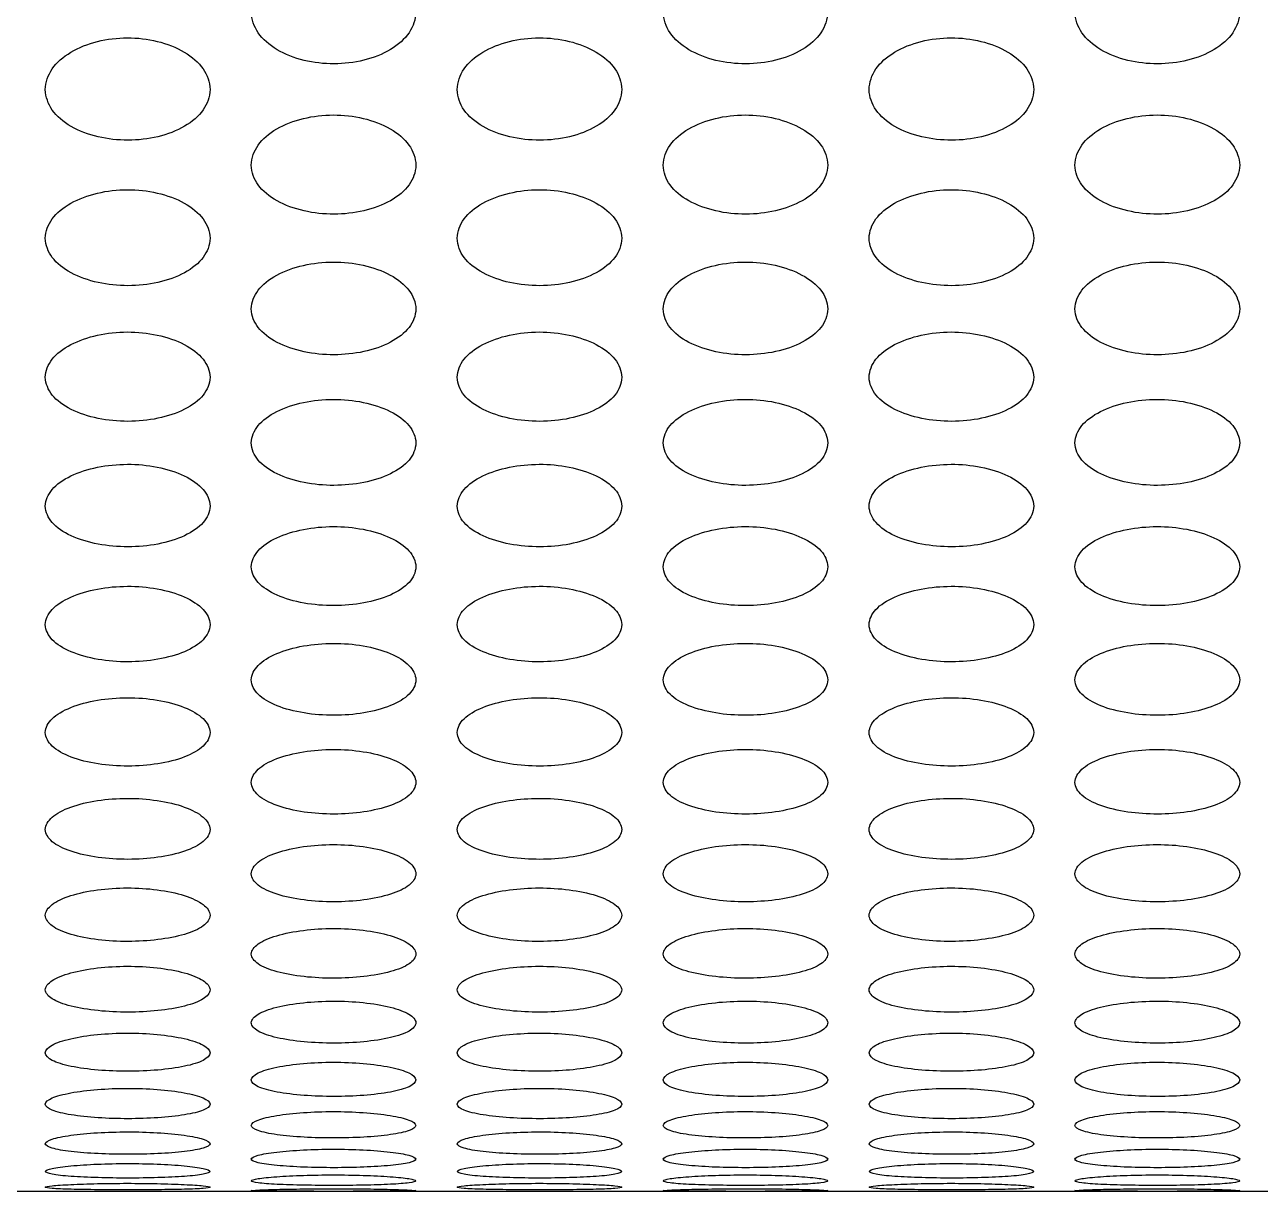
# Model space of a CAD drawing. Header units: millimetres. Extents: x 750 to 8479, y 2174 to 4333.
# Drawn here: x 2512.2 to 2572.2, y 3509.3 to 3566 of the extents above; entities that cross this region are included whole.
import ezdxf

# ---------------------------------------------------------------- set-up
doc = ezdxf.new("R2010")
doc.units = ezdxf.units.MM
doc.header["$LTSCALE"] = 153.67
doc.layers.get('0').update_dxf_attribs({"linetype": 'CONTINUOUS'})
doc.layers.add('02___PRT_ALL_AXES', color=7, linetype='CONTINUOUS')

msp = doc.modelspace()

# ---------------------------------------------------------------- linework, layer by layer
at = {"linetype": 'Continuous'}
msp.add_line((2284.7516, 3509.32203), (2725.87682, 3509.32203), dxfattribs=at)
at = {"layer": '02___PRT_ALL_AXES', "linetype": 'Continuous'}
for p, q in [((2526.20302, 3509.32203), (2525.94079, 3509.32203)), ((2528.39163, 3509.32203), (2528.1199, 3509.32203)), ((2546.20302, 3509.32203), (2545.94079, 3509.32203)), ((2548.39163, 3509.32203), (2548.1199, 3509.32203)), ((2566.20302, 3509.32203), (2565.94079, 3509.32203)), ((2568.39163, 3509.32203), (2568.1199, 3509.32203))]:
    msp.add_line(p, q, dxfattribs=at)
for points in [[(2531.16421, 3566.59356), (2531.14237, 3566.21516), (2530.93039, 3565.5416), (2529.98744, 3564.70085), (2528.64757, 3564.17474), (2527.18087, 3564.00198), (2525.707, 3564.16776), (2524.35251, 3564.69276), (2523.39937, 3565.53781), (2523.18584, 3566.21364), (2523.16421, 3566.59356)], [(2551.16421, 3566.59356), (2551.14237, 3566.21516), (2550.93039, 3565.5416), (2549.98744, 3564.70085), (2548.64757, 3564.17474), (2547.18087, 3564.00198), (2545.707, 3564.16776), (2544.35251, 3564.69276), (2543.39937, 3565.53781), (2543.18584, 3566.21364), (2543.16421, 3566.59356)], [(2571.16421, 3566.59356), (2571.14237, 3566.21516), (2570.93039, 3565.5416), (2569.98744, 3564.70085), (2568.64757, 3564.17474), (2567.18087, 3564.00198), (2565.707, 3564.16776), (2564.35251, 3564.69276), (2563.39937, 3565.53781), (2563.18584, 3566.21364), (2563.16421, 3566.59356)], [(2513.16421, 3562.81108), (2513.18605, 3563.17834), (2513.39803, 3563.83827), (2514.34098, 3564.67425), (2515.68085, 3565.20348), (2517.14755, 3565.37819), (2518.62142, 3565.21052), (2519.97591, 3564.68234), (2520.92905, 3563.84199), (2521.14258, 3563.17982), (2521.16421, 3562.81108)], [(2533.16421, 3562.81108), (2533.18605, 3563.17834), (2533.39803, 3563.83827), (2534.34098, 3564.67425), (2535.68085, 3565.20348), (2537.14755, 3565.37819), (2538.62142, 3565.21052), (2539.97591, 3564.68234), (2540.92905, 3563.84199), (2541.14258, 3563.17982), (2541.16421, 3562.81108)], [(2553.16421, 3562.81108), (2553.18605, 3563.17834), (2553.39803, 3563.83827), (2554.34098, 3564.67425), (2555.68085, 3565.20348), (2557.14755, 3565.37819), (2558.62142, 3565.21052), (2559.97591, 3564.68234), (2560.92905, 3563.84199), (2561.14258, 3563.17982), (2561.16421, 3562.81108)], [(2521.16421, 3562.81108), (2521.14237, 3562.44383), (2520.93039, 3561.79025), (2519.98744, 3560.97476), (2518.64757, 3560.46459), (2517.18087, 3560.2971), (2515.707, 3560.45783), (2514.35251, 3560.96691), (2513.39937, 3561.78658), (2513.18584, 3562.44235), (2513.16421, 3562.81108)], [(2541.16421, 3562.81108), (2541.14237, 3562.44383), (2540.93039, 3561.79025), (2539.98744, 3560.97476), (2538.64757, 3560.46459), (2537.18087, 3560.2971), (2535.707, 3560.45783), (2534.35251, 3560.96691), (2533.39937, 3561.78658), (2533.18584, 3562.44235), (2533.16421, 3562.81108)], [(2561.16421, 3562.81108), (2561.14237, 3562.44383), (2560.93039, 3561.79025), (2559.98744, 3560.97476), (2558.64757, 3560.46459), (2557.18087, 3560.2971), (2555.707, 3560.45783), (2554.35251, 3560.96691), (2553.39937, 3561.78658), (2553.18584, 3562.44235), (2553.16421, 3562.81108)], [(2523.16421, 3559.14274), (2523.18605, 3559.49864), (2523.39803, 3560.13832), (2524.34098, 3560.94896), (2525.68085, 3561.46229), (2527.14755, 3561.63179), (2528.62142, 3561.46912), (2529.97591, 3560.9568), (2530.92905, 3560.14192), (2531.14258, 3559.50007), (2531.16421, 3559.14274)], [(2543.16421, 3559.14274), (2543.18605, 3559.49864), (2543.39803, 3560.13832), (2544.34098, 3560.94896), (2545.68085, 3561.46229), (2547.14755, 3561.63179), (2548.62142, 3561.46912), (2549.97591, 3560.9568), (2550.92905, 3560.14192), (2551.14258, 3559.50007), (2551.16421, 3559.14274)], [(2563.16421, 3559.14274), (2563.18605, 3559.49864), (2563.39803, 3560.13832), (2564.34098, 3560.94896), (2565.68085, 3561.46229), (2567.14755, 3561.63179), (2568.62142, 3561.46912), (2569.97591, 3560.9568), (2570.92905, 3560.14192), (2571.14258, 3559.50007), (2571.16421, 3559.14274)], [(2531.16421, 3559.14274), (2531.14237, 3558.78685), (2530.93039, 3558.15364), (2529.98744, 3557.36388), (2528.64757, 3556.86996), (2527.18087, 3556.70783), (2525.707, 3556.86342), (2524.35251, 3557.35627), (2523.39937, 3558.15008), (2523.18584, 3558.78541), (2523.16421, 3559.14274)], [(2551.16421, 3559.14274), (2551.14237, 3558.78685), (2550.93039, 3558.15364), (2549.98744, 3557.36388), (2548.64757, 3556.86996), (2547.18087, 3556.70783), (2545.707, 3556.86342), (2544.35251, 3557.35627), (2543.39937, 3558.15008), (2543.18584, 3558.78541), (2543.16421, 3559.14274)], [(2571.16421, 3559.14274), (2571.14237, 3558.78685), (2570.93039, 3558.15364), (2569.98744, 3557.36388), (2568.64757, 3556.86996), (2567.18087, 3556.70783), (2565.707, 3556.86342), (2564.35251, 3557.35627), (2563.39937, 3558.15008), (2563.18584, 3558.78541), (2563.16421, 3559.14274)], [(2513.16421, 3555.59069), (2513.18605, 3555.93502), (2513.39803, 3556.55407), (2514.34098, 3557.3389), (2515.68085, 3557.83603), (2517.14755, 3558.0002), (2518.62142, 3557.84265), (2519.97591, 3557.34649), (2520.92905, 3556.55756), (2521.14258, 3555.9364), (2521.16421, 3555.59069)], [(2533.16421, 3555.59069), (2533.18605, 3555.93502), (2533.39803, 3556.55407), (2534.34098, 3557.3389), (2535.68085, 3557.83603), (2537.14755, 3558.0002), (2538.62142, 3557.84265), (2539.97591, 3557.34649), (2540.92905, 3556.55756), (2541.14258, 3555.9364), (2541.16421, 3555.59069)], [(2553.16421, 3555.59069), (2553.18605, 3555.93502), (2553.39803, 3556.55407), (2554.34098, 3557.3389), (2555.68085, 3557.83603), (2557.14755, 3558.0002), (2558.62142, 3557.84265), (2559.97591, 3557.34649), (2560.92905, 3556.55756), (2561.14258, 3555.9364), (2561.16421, 3555.59069)], [(2521.16421, 3555.59069), (2521.14237, 3555.24635), (2520.93039, 3554.63389), (2519.98744, 3553.87031), (2518.64757, 3553.39294), (2517.18087, 3553.23626), (2515.707, 3553.38661), (2514.35251, 3553.86296), (2513.39937, 3554.63044), (2513.18584, 3555.24497), (2513.16421, 3555.59069)], [(2541.16421, 3555.59069), (2541.14237, 3555.24635), (2540.93039, 3554.63389), (2539.98744, 3553.87031), (2538.64757, 3553.39294), (2537.18087, 3553.23626), (2535.707, 3553.38661), (2534.35251, 3553.86296), (2533.39937, 3554.63044), (2533.18584, 3555.24497), (2533.16421, 3555.59069)], [(2561.16421, 3555.59069), (2561.14237, 3555.24635), (2560.93039, 3554.63389), (2559.98744, 3553.87031), (2558.64757, 3553.39294), (2557.18087, 3553.23626), (2555.707, 3553.38661), (2554.35251, 3553.86296), (2553.39937, 3554.63044), (2553.18584, 3555.24497), (2553.16421, 3555.59069)], [(2523.16421, 3552.15698), (2523.18605, 3552.48955), (2523.39803, 3553.08762), (2524.34098, 3553.84616), (2525.68085, 3554.32682), (2527.14755, 3554.48557), (2528.62142, 3554.33322), (2529.97591, 3553.85351), (2530.92905, 3553.09099), (2531.14258, 3552.49089), (2531.16421, 3552.15698)], [(2543.16421, 3552.15698), (2543.18605, 3552.48955), (2543.39803, 3553.08762), (2544.34098, 3553.84616), (2545.68085, 3554.32682), (2547.14755, 3554.48557), (2548.62142, 3554.33322), (2549.97591, 3553.85351), (2550.92905, 3553.09099), (2551.14258, 3552.49089), (2551.16421, 3552.15698)], [(2563.16421, 3552.15698), (2563.18605, 3552.48955), (2563.39803, 3553.08762), (2564.34098, 3553.84616), (2565.68085, 3554.32682), (2567.14755, 3554.48557), (2568.62142, 3554.33322), (2569.97591, 3553.85351), (2570.92905, 3553.09099), (2571.14258, 3552.49089), (2571.16421, 3552.15698)], [(2531.16421, 3552.15698), (2531.14237, 3551.82442), (2530.93039, 3551.23305), (2529.98744, 3550.49611), (2528.64757, 3550.03555), (2527.18087, 3549.88442), (2525.707, 3550.02945), (2524.35251, 3550.48901), (2523.39937, 3551.22972), (2523.18584, 3551.82308), (2523.16421, 3552.15698)], [(2551.16421, 3552.15698), (2551.14237, 3551.82442), (2550.93039, 3551.23305), (2549.98744, 3550.49611), (2548.64757, 3550.03555), (2547.18087, 3549.88442), (2545.707, 3550.02945), (2544.35251, 3550.48901), (2543.39937, 3551.22972), (2543.18584, 3551.82308), (2543.16421, 3552.15698)], [(2571.16421, 3552.15698), (2571.14237, 3551.82442), (2570.93039, 3551.23305), (2569.98744, 3550.49611), (2568.64757, 3550.03555), (2567.18087, 3549.88442), (2565.707, 3550.02945), (2564.35251, 3550.48901), (2563.39937, 3551.22972), (2563.18584, 3551.82308), (2563.16421, 3552.15698)], [(2513.16421, 3548.84364), (2513.18605, 3549.16424), (2513.39803, 3549.74098), (2514.34098, 3550.47281), (2515.68085, 3550.9367), (2517.14755, 3551.08994), (2518.62142, 3550.94287), (2519.97591, 3550.47989), (2520.92905, 3549.74423), (2521.14258, 3549.16553), (2521.16421, 3548.84364)], [(2533.16421, 3548.84364), (2533.18605, 3549.16424), (2533.39803, 3549.74098), (2534.34098, 3550.47281), (2535.68085, 3550.9367), (2537.14755, 3551.08994), (2538.62142, 3550.94287), (2539.97591, 3550.47989), (2540.92905, 3549.74423), (2541.14258, 3549.16553), (2541.16421, 3548.84364)], [(2553.16421, 3548.84364), (2553.18605, 3549.16424), (2553.39803, 3549.74098), (2554.34098, 3550.47281), (2555.68085, 3550.9367), (2557.14755, 3551.08994), (2558.62142, 3550.94287), (2559.97591, 3550.47989), (2560.92905, 3549.74423), (2561.14258, 3549.16553), (2561.16421, 3548.84364)], [(2521.16421, 3548.84364), (2521.14237, 3548.52303), (2520.93039, 3547.95311), (2519.98744, 3547.24323), (2518.64757, 3546.79976), (2517.18087, 3546.65426), (2515.707, 3546.79388), (2514.35251, 3547.2364), (2513.39937, 3547.9499), (2513.18584, 3548.52174), (2513.16421, 3548.84364)], [(2541.16421, 3548.84364), (2541.14237, 3548.52303), (2540.93039, 3547.95311), (2539.98744, 3547.24323), (2538.64757, 3546.79976), (2537.18087, 3546.65426), (2535.707, 3546.79388), (2534.35251, 3547.2364), (2533.39937, 3547.9499), (2533.18584, 3548.52174), (2533.16421, 3548.84364)], [(2561.16421, 3548.84364), (2561.14237, 3548.52303), (2560.93039, 3547.95311), (2559.98744, 3547.24323), (2558.64757, 3546.79976), (2557.18087, 3546.65426), (2555.707, 3546.79388), (2554.35251, 3547.2364), (2553.39937, 3547.9499), (2553.18584, 3548.52174), (2553.16421, 3548.84364)], [(2523.16421, 3545.65259), (2523.18605, 3545.96104), (2523.39803, 3546.51611), (2524.34098, 3547.22079), (2525.68085, 3547.66765), (2527.14755, 3547.81529), (2528.62142, 3547.6736), (2529.97591, 3547.22761), (2530.92905, 3546.51923), (2531.14258, 3545.96229), (2531.16421, 3545.65259)], [(2543.16421, 3545.65259), (2543.18605, 3545.96104), (2543.39803, 3546.51611), (2544.34098, 3547.22079), (2545.68085, 3547.66765), (2547.14755, 3547.81529), (2548.62142, 3547.6736), (2549.97591, 3547.22761), (2550.92905, 3546.51923), (2551.14258, 3545.96229), (2551.16421, 3545.65259)], [(2563.16421, 3545.65259), (2563.18605, 3545.96104), (2563.39803, 3546.51611), (2564.34098, 3547.22079), (2565.68085, 3547.66765), (2567.14755, 3547.81529), (2568.62142, 3547.6736), (2569.97591, 3547.22761), (2570.92905, 3546.51923), (2571.14258, 3545.96229), (2571.16421, 3545.65259)], [(2531.16421, 3545.65259), (2531.14237, 3545.34413), (2530.93039, 3544.79598), (2529.98744, 3544.11358), (2528.64757, 3543.68746), (2527.18087, 3543.54768), (2525.707, 3543.68181), (2524.35251, 3544.10702), (2523.39937, 3544.7929), (2523.18584, 3545.34289), (2523.16421, 3545.65259)], [(2551.16421, 3545.65259), (2551.14237, 3545.34413), (2550.93039, 3544.79598), (2549.98744, 3544.11358), (2548.64757, 3543.68746), (2547.18087, 3543.54768), (2545.707, 3543.68181), (2544.35251, 3544.10702), (2543.39937, 3544.7929), (2543.18584, 3545.34289), (2543.16421, 3545.65259)], [(2571.16421, 3545.65259), (2571.14237, 3545.34413), (2570.93039, 3544.79598), (2569.98744, 3544.11358), (2568.64757, 3543.68746), (2567.18087, 3543.54768), (2565.707, 3543.68181), (2564.35251, 3544.10702), (2563.39937, 3544.7929), (2563.18584, 3545.34289), (2563.16421, 3545.65259)], [(2513.16421, 3542.58569), (2513.18605, 3542.88182), (2513.39803, 3543.41489), (2514.34098, 3544.09201), (2515.68085, 3544.52158), (2517.14755, 3544.66353), (2518.62142, 3544.5273), (2519.97591, 3544.09857), (2520.92905, 3543.41789), (2521.14258, 3542.88301), (2521.16421, 3542.58569)], [(2533.16421, 3542.58569), (2533.18605, 3542.88182), (2533.39803, 3543.41489), (2534.34098, 3544.09201), (2535.68085, 3544.52158), (2537.14755, 3544.66353), (2538.62142, 3544.5273), (2539.97591, 3544.09857), (2540.92905, 3543.41789), (2541.14258, 3542.88301), (2541.16421, 3542.58569)], [(2553.16421, 3542.58569), (2553.18605, 3542.88182), (2553.39803, 3543.41489), (2554.34098, 3544.09201), (2555.68085, 3544.52158), (2557.14755, 3544.66353), (2558.62142, 3544.5273), (2559.97591, 3544.09857), (2560.92905, 3543.41789), (2561.14258, 3542.88301), (2561.16421, 3542.58569)], [(2521.16421, 3542.58569), (2521.14237, 3542.28956), (2520.93039, 3541.76351), (2519.98744, 3541.10899), (2518.64757, 3540.70046), (2517.18087, 3540.56648), (2515.707, 3540.69505), (2514.35251, 3541.10269), (2513.39937, 3541.76055), (2513.18584, 3542.28837), (2513.16421, 3542.58569)], [(2541.16421, 3542.58569), (2541.14237, 3542.28956), (2540.93039, 3541.76351), (2539.98744, 3541.10899), (2538.64757, 3540.70046), (2537.18087, 3540.56648), (2535.707, 3540.69505), (2534.35251, 3541.10269), (2533.39937, 3541.76055), (2533.18584, 3542.28837), (2533.16421, 3542.58569)], [(2561.16421, 3542.58569), (2561.14237, 3542.28956), (2560.93039, 3541.76351), (2559.98744, 3541.10899), (2558.64757, 3540.70046), (2557.18087, 3540.56648), (2555.707, 3540.69505), (2554.35251, 3541.10269), (2553.39937, 3541.76055), (2553.18584, 3542.28837), (2553.16421, 3542.58569)], [(2523.16421, 3539.64474), (2523.18605, 3539.92837), (2523.39803, 3540.43913), (2524.34098, 3541.08831), (2525.68085, 3541.50032), (2527.14755, 3541.63651), (2528.62142, 3541.50581), (2529.97591, 3541.09459), (2530.92905, 3540.44201), (2531.14258, 3539.92951), (2531.16421, 3539.64474)], [(2543.16421, 3539.64474), (2543.18605, 3539.92837), (2543.39803, 3540.43913), (2544.34098, 3541.08831), (2545.68085, 3541.50032), (2547.14755, 3541.63651), (2548.62142, 3541.50581), (2549.97591, 3541.09459), (2550.92905, 3540.44201), (2551.14258, 3539.92951), (2551.16421, 3539.64474)], [(2563.16421, 3539.64474), (2563.18605, 3539.92837), (2563.39803, 3540.43913), (2564.34098, 3541.08831), (2565.68085, 3541.50032), (2567.14755, 3541.63651), (2568.62142, 3541.50581), (2569.97591, 3541.09459), (2570.92905, 3540.44201), (2571.14258, 3539.92951), (2571.16421, 3539.64474)], [(2531.16421, 3539.64474), (2531.14237, 3539.36111), (2530.93039, 3538.85746), (2529.98744, 3538.2312), (2528.64757, 3537.84051), (2527.18087, 3537.7124), (2525.707, 3537.83533), (2524.35251, 3538.22518), (2523.39937, 3538.85463), (2523.18584, 3539.35997), (2523.16421, 3539.64474)], [(2551.16421, 3539.64474), (2551.14237, 3539.36111), (2550.93039, 3538.85746), (2549.98744, 3538.2312), (2548.64757, 3537.84051), (2547.18087, 3537.7124), (2545.707, 3537.83533), (2544.35251, 3538.22518), (2543.39937, 3538.85463), (2543.18584, 3539.35997), (2543.16421, 3539.64474)], [(2571.16421, 3539.64474), (2571.14237, 3539.36111), (2570.93039, 3538.85746), (2569.98744, 3538.2312), (2568.64757, 3537.84051), (2567.18087, 3537.7124), (2565.707, 3537.83533), (2564.35251, 3538.22518), (2563.39937, 3538.85463), (2563.18584, 3539.35997), (2563.16421, 3539.64474)], [(2513.16421, 3536.83146), (2513.18605, 3537.10242), (2513.39803, 3537.59058), (2514.34098, 3538.21142), (2515.68085, 3538.60565), (2517.14755, 3538.73598), (2518.62142, 3538.6109), (2519.97591, 3538.21743), (2520.92905, 3537.59333), (2521.14258, 3537.10351), (2521.16421, 3536.83146)], [(2533.16421, 3536.83146), (2533.18605, 3537.10242), (2533.39803, 3537.59058), (2534.34098, 3538.21142), (2535.68085, 3538.60565), (2537.14755, 3538.73598), (2538.62142, 3538.6109), (2539.97591, 3538.21743), (2540.92905, 3537.59333), (2541.14258, 3537.10351), (2541.16421, 3536.83146)], [(2553.16421, 3536.83146), (2553.18605, 3537.10242), (2553.39803, 3537.59058), (2554.34098, 3538.21142), (2555.68085, 3538.60565), (2557.14755, 3538.73598), (2558.62142, 3538.6109), (2559.97591, 3538.21743), (2560.92905, 3537.59333), (2561.14258, 3537.10351), (2561.16421, 3536.83146)], [(2521.16421, 3536.83146), (2521.14237, 3536.5605), (2520.93039, 3536.07954), (2519.98744, 3535.48191), (2518.64757, 3535.10927), (2517.18087, 3534.98712), (2515.707, 3535.10434), (2514.35251, 3535.47616), (2513.39937, 3536.07683), (2513.18584, 3536.55941), (2513.16421, 3536.83146)], [(2541.16421, 3536.83146), (2541.14237, 3536.5605), (2540.93039, 3536.07954), (2539.98744, 3535.48191), (2538.64757, 3535.10927), (2537.18087, 3534.98712), (2535.707, 3535.10434), (2534.35251, 3535.47616), (2533.39937, 3536.07683), (2533.18584, 3536.55941), (2533.16421, 3536.83146)], [(2561.16421, 3536.83146), (2561.14237, 3536.5605), (2560.93039, 3536.07954), (2559.98744, 3535.48191), (2558.64757, 3535.10927), (2557.18087, 3534.98712), (2555.707, 3535.10434), (2554.35251, 3535.47616), (2553.39937, 3536.07683), (2553.18584, 3536.55941), (2553.16421, 3536.83146)], [(2523.16421, 3534.14748), (2523.18605, 3534.40562), (2523.39803, 3534.87088), (2524.34098, 3535.46303), (2525.68085, 3535.83925), (2527.14755, 3535.96366), (2528.62142, 3535.84426), (2529.97591, 3535.46877), (2530.92905, 3534.87351), (2531.14258, 3534.40666), (2531.16421, 3534.14748)], [(2543.16421, 3534.14748), (2543.18605, 3534.40562), (2543.39803, 3534.87088), (2544.34098, 3535.46303), (2545.68085, 3535.83925), (2547.14755, 3535.96366), (2548.62142, 3535.84426), (2549.97591, 3535.46877), (2550.92905, 3534.87351), (2551.14258, 3534.40666), (2551.16421, 3534.14748)], [(2563.16421, 3534.14748), (2563.18605, 3534.40562), (2563.39803, 3534.87088), (2564.34098, 3535.46303), (2565.68085, 3535.83925), (2567.14755, 3535.96366), (2568.62142, 3535.84426), (2569.97591, 3535.46877), (2570.92905, 3534.87351), (2571.14258, 3534.40666), (2571.16421, 3534.14748)], [(2531.16421, 3534.14748), (2531.14237, 3533.88934), (2530.93039, 3533.43136), (2529.98744, 3532.86271), (2528.64757, 3532.50835), (2527.18087, 3532.39222), (2525.707, 3532.50366), (2524.35251, 3532.85724), (2523.39937, 3533.42879), (2523.18584, 3533.8883), (2523.16421, 3534.14748)], [(2551.16421, 3534.14748), (2551.14237, 3533.88934), (2550.93039, 3533.43136), (2549.98744, 3532.86271), (2548.64757, 3532.50835), (2547.18087, 3532.39222), (2545.707, 3532.50366), (2544.35251, 3532.85724), (2543.39937, 3533.42879), (2543.18584, 3533.8883), (2543.16421, 3534.14748)], [(2571.16421, 3534.14748), (2571.14237, 3533.88934), (2570.93039, 3533.43136), (2569.98744, 3532.86271), (2568.64757, 3532.50835), (2567.18087, 3532.39222), (2565.707, 3532.50366), (2564.35251, 3532.85724), (2563.39937, 3533.42879), (2563.18584, 3533.8883), (2563.16421, 3534.14748)], [(2513.16421, 3531.59438), (2513.18605, 3531.83954), (2513.39803, 3532.28164), (2514.34098, 3532.84475), (2515.68085, 3533.20273), (2517.14755, 3533.32114), (2518.62142, 3533.2075), (2519.97591, 3532.85021), (2520.92905, 3532.28414), (2521.14258, 3531.84053), (2521.16421, 3531.59438)], [(2533.16421, 3531.59438), (2533.18605, 3531.83954), (2533.39803, 3532.28164), (2534.34098, 3532.84475), (2535.68085, 3533.20273), (2537.14755, 3533.32114), (2538.62142, 3533.2075), (2539.97591, 3532.85021), (2540.92905, 3532.28414), (2541.14258, 3531.84053), (2541.16421, 3531.59438)], [(2553.16421, 3531.59438), (2553.18605, 3531.83954), (2553.39803, 3532.28164), (2554.34098, 3532.84475), (2555.68085, 3533.20273), (2557.14755, 3533.32114), (2558.62142, 3533.2075), (2559.97591, 3532.85021), (2560.92905, 3532.28414), (2561.14258, 3531.84053), (2561.16421, 3531.59438)], [(2521.16421, 3531.59438), (2521.14237, 3531.34921), (2520.93039, 3530.91448), (2519.98744, 3530.37513), (2518.64757, 3530.03925), (2517.18087, 3529.92922), (2515.707, 3530.03481), (2514.35251, 3530.36994), (2513.39937, 3530.91203), (2513.18584, 3531.34822), (2513.16421, 3531.59438)], [(2541.16421, 3531.59438), (2541.14237, 3531.34921), (2540.93039, 3530.91448), (2539.98744, 3530.37513), (2538.64757, 3530.03925), (2537.18087, 3529.92922), (2535.707, 3530.03481), (2534.35251, 3530.36994), (2533.39937, 3530.91203), (2533.18584, 3531.34822), (2533.16421, 3531.59438)], [(2561.16421, 3531.59438), (2561.14237, 3531.34921), (2560.93039, 3530.91448), (2559.98744, 3530.37513), (2558.64757, 3530.03925), (2557.18087, 3529.92922), (2555.707, 3530.03481), (2554.35251, 3530.36994), (2553.39937, 3530.91203), (2553.18584, 3531.34822), (2553.16421, 3531.59438)], [(2523.16421, 3529.17363), (2523.18605, 3529.40568), (2523.39803, 3529.82436), (2524.34098, 3530.3581), (2525.68085, 3530.69764), (2527.14755, 3530.80998), (2528.62142, 3530.70216), (2529.97591, 3530.36328), (2530.92905, 3529.82672), (2531.14258, 3529.40661), (2531.16421, 3529.17363)], [(2543.16421, 3529.17363), (2543.18605, 3529.40568), (2543.39803, 3529.82436), (2544.34098, 3530.3581), (2545.68085, 3530.69764), (2547.14755, 3530.80998), (2548.62142, 3530.70216), (2549.97591, 3530.36328), (2550.92905, 3529.82672), (2551.14258, 3529.40661), (2551.16421, 3529.17363)], [(2563.16421, 3529.17363), (2563.18605, 3529.40568), (2563.39803, 3529.82436), (2564.34098, 3530.3581), (2565.68085, 3530.69764), (2567.14755, 3530.80998), (2568.62142, 3530.70216), (2569.97591, 3530.36328), (2570.92905, 3529.82672), (2571.14258, 3529.40661), (2571.16421, 3529.17363)], [(2531.16421, 3529.17363), (2531.14237, 3528.94159), (2530.93039, 3528.53035), (2529.98744, 3528.02062), (2528.64757, 3527.70343), (2527.18087, 3527.59956), (2525.707, 3527.69924), (2524.35251, 3528.01573), (2523.39937, 3528.52804), (2523.18584, 3528.94065), (2523.16421, 3529.17363)], [(2551.16421, 3529.17363), (2551.14237, 3528.94159), (2550.93039, 3528.53035), (2549.98744, 3528.02062), (2548.64757, 3527.70343), (2547.18087, 3527.59956), (2545.707, 3527.69924), (2544.35251, 3528.01573), (2543.39937, 3528.52804), (2543.18584, 3528.94065), (2543.16421, 3529.17363)], [(2571.16421, 3529.17363), (2571.14237, 3528.94159), (2570.93039, 3528.53035), (2569.98744, 3528.02062), (2568.64757, 3527.70343), (2567.18087, 3527.59956), (2565.707, 3527.69924), (2564.35251, 3528.01573), (2563.39937, 3528.52804), (2563.18584, 3528.94065), (2563.16421, 3529.17363)], [(2513.16421, 3526.88667), (2513.18605, 3527.10546), (2513.39803, 3527.50048), (2514.34098, 3528.00454), (2515.68085, 3528.32543), (2517.14755, 3528.43164), (2518.62142, 3528.32971), (2519.97591, 3528.00943), (2520.92905, 3527.50271), (2521.14258, 3527.10634), (2521.16421, 3526.88667)], [(2533.16421, 3526.88667), (2533.18605, 3527.10546), (2533.39803, 3527.50048), (2534.34098, 3528.00454), (2535.68085, 3528.32543), (2537.14755, 3528.43164), (2538.62142, 3528.32971), (2539.97591, 3528.00943), (2540.92905, 3527.50271), (2541.14258, 3527.10634), (2541.16421, 3526.88667)], [(2553.16421, 3526.88667), (2553.18605, 3527.10546), (2553.39803, 3527.50048), (2554.34098, 3528.00454), (2555.68085, 3528.32543), (2557.14755, 3528.43164), (2558.62142, 3528.32971), (2559.97591, 3528.00943), (2560.92905, 3527.50271), (2561.14258, 3527.10634), (2561.16421, 3526.88667)], [(2521.16421, 3526.88667), (2521.14237, 3526.66788), (2520.93039, 3526.28038), (2519.98744, 3525.80057), (2518.64757, 3525.50225), (2517.18087, 3525.40459), (2515.707, 3525.4983), (2514.35251, 3525.79596), (2513.39937, 3526.2782), (2513.18584, 3526.667), (2513.16421, 3526.88667)], [(2541.16421, 3526.88667), (2541.14237, 3526.66788), (2540.93039, 3526.28038), (2539.98744, 3525.80057), (2538.64757, 3525.50225), (2537.18087, 3525.40459), (2535.707, 3525.4983), (2534.35251, 3525.79596), (2533.39937, 3526.2782), (2533.18584, 3526.667), (2533.16421, 3526.88667)], [(2561.16421, 3526.88667), (2561.14237, 3526.66788), (2560.93039, 3526.28038), (2559.98744, 3525.80057), (2558.64757, 3525.50225), (2557.18087, 3525.40459), (2555.707, 3525.4983), (2554.35251, 3525.79596), (2553.39937, 3526.2782), (2553.18584, 3526.667), (2553.16421, 3526.88667)], [(2523.16421, 3524.73482), (2523.18605, 3524.94023), (2523.39803, 3525.31135), (2524.34098, 3525.78544), (2525.68085, 3526.0875), (2527.14755, 3526.18751), (2528.62142, 3526.09152), (2529.97591, 3525.79004), (2530.92905, 3525.31344), (2531.14258, 3524.94105), (2531.16421, 3524.73482)], [(2543.16421, 3524.73482), (2543.18605, 3524.94023), (2543.39803, 3525.31135), (2544.34098, 3525.78544), (2545.68085, 3526.0875), (2547.14755, 3526.18751), (2548.62142, 3526.09152), (2549.97591, 3525.79004), (2550.92905, 3525.31344), (2551.14258, 3524.94105), (2551.16421, 3524.73482)], [(2563.16421, 3524.73482), (2563.18605, 3524.94023), (2563.39803, 3525.31135), (2564.34098, 3525.78544), (2565.68085, 3526.0875), (2567.14755, 3526.18751), (2568.62142, 3526.09152), (2569.97591, 3525.79004), (2570.92905, 3525.31344), (2571.14258, 3524.94105), (2571.16421, 3524.73482)], [(2531.16421, 3524.73482), (2531.14237, 3524.52941), (2530.93039, 3524.16587), (2529.98744, 3523.71626), (2528.64757, 3523.43698), (2527.18087, 3523.34559), (2525.707, 3523.43329), (2524.35251, 3523.71195), (2523.39937, 3524.16383), (2523.18584, 3524.52858), (2523.16421, 3524.73482)], [(2551.16421, 3524.73482), (2551.14237, 3524.52941), (2550.93039, 3524.16587), (2549.98744, 3523.71626), (2548.64757, 3523.43698), (2547.18087, 3523.34559), (2545.707, 3523.43329), (2544.35251, 3523.71195), (2543.39937, 3524.16383), (2543.18584, 3524.52858), (2543.16421, 3524.73482)], [(2571.16421, 3524.73482), (2571.14237, 3524.52941), (2570.93039, 3524.16587), (2569.98744, 3523.71626), (2568.64757, 3523.43698), (2567.18087, 3523.34559), (2565.707, 3523.43329), (2564.35251, 3523.71195), (2563.39937, 3524.16383), (2563.18584, 3524.52858), (2563.16421, 3524.73482)], [(2513.16421, 3522.71933), (2513.18605, 3522.91124), (2513.39803, 3523.25825), (2514.34098, 3523.70209), (2515.68085, 3523.98514), (2517.14755, 3524.0789), (2518.62142, 3523.98892), (2519.97591, 3523.7064), (2520.92905, 3523.26021), (2521.14258, 3522.91201), (2521.16421, 3522.71933)], [(2533.16421, 3522.71933), (2533.18605, 3522.91124), (2533.39803, 3523.25825), (2534.34098, 3523.70209), (2535.68085, 3523.98514), (2537.14755, 3524.0789), (2538.62142, 3523.98892), (2539.97591, 3523.7064), (2540.92905, 3523.26021), (2541.14258, 3522.91201), (2541.16421, 3522.71933)], [(2553.16421, 3522.71933), (2553.18605, 3522.91124), (2553.39803, 3523.25825), (2554.34098, 3523.70209), (2555.68085, 3523.98514), (2557.14755, 3524.0789), (2558.62142, 3523.98892), (2559.97591, 3523.7064), (2560.92905, 3523.26021), (2561.14258, 3522.91201), (2561.16421, 3522.71933)], [(2521.16421, 3522.71933), (2521.14237, 3522.52742), (2520.93039, 3522.18807), (2519.98744, 3521.76892), (2518.64757, 3521.50884), (2517.18087, 3521.42378), (2515.707, 3521.5054), (2514.35251, 3521.7649), (2513.39937, 3522.18616), (2513.18584, 3522.52665), (2513.16421, 3522.71933)], [(2541.16421, 3522.71933), (2541.14237, 3522.52742), (2540.93039, 3522.18807), (2539.98744, 3521.76892), (2538.64757, 3521.50884), (2537.18087, 3521.42378), (2535.707, 3521.5054), (2534.35251, 3521.7649), (2533.39937, 3522.18616), (2533.18584, 3522.52665), (2533.16421, 3522.71933)], [(2561.16421, 3522.71933), (2561.14237, 3522.52742), (2560.93039, 3522.18807), (2559.98744, 3521.76892), (2558.64757, 3521.50884), (2557.18087, 3521.42378), (2555.707, 3521.5054), (2554.35251, 3521.7649), (2553.39937, 3522.18616), (2553.18584, 3522.52665), (2553.16421, 3522.71933)], [(2523.16421, 3520.84139), (2523.18605, 3521.01969), (2523.39803, 3521.34239), (2524.34098, 3521.75571), (2525.68085, 3522.01959), (2527.14755, 3522.10705), (2528.62142, 3522.02311), (2529.97591, 3521.75972), (2530.92905, 3521.34421), (2531.14258, 3521.0204), (2531.16421, 3520.84139)], [(2543.16421, 3520.84139), (2543.18605, 3521.01969), (2543.39803, 3521.34239), (2544.34098, 3521.75571), (2545.68085, 3522.01959), (2547.14755, 3522.10705), (2548.62142, 3522.02311), (2549.97591, 3521.75972), (2550.92905, 3521.34421), (2551.14258, 3521.0204), (2551.16421, 3520.84139)], [(2563.16421, 3520.84139), (2563.18605, 3521.01969), (2563.39803, 3521.34239), (2564.34098, 3521.75571), (2565.68085, 3522.01959), (2567.14755, 3522.10705), (2568.62142, 3522.02311), (2569.97591, 3521.75972), (2570.92905, 3521.34421), (2571.14258, 3521.0204), (2571.16421, 3520.84139)], [(2531.16421, 3520.84139), (2531.14237, 3520.66309), (2530.93039, 3520.34811), (2529.98744, 3519.95967), (2528.64757, 3519.71895), (2527.18087, 3519.64027), (2525.707, 3519.71577), (2524.35251, 3519.95595), (2523.39937, 3520.34634), (2523.18584, 3520.66238), (2523.16421, 3520.84139)], [(2551.16421, 3520.84139), (2551.14237, 3520.66309), (2550.93039, 3520.34811), (2549.98744, 3519.95967), (2548.64757, 3519.71895), (2547.18087, 3519.64027), (2545.707, 3519.71577), (2544.35251, 3519.95595), (2543.39937, 3520.34634), (2543.18584, 3520.66238), (2543.16421, 3520.84139)], [(2571.16421, 3520.84139), (2571.14237, 3520.66309), (2570.93039, 3520.34811), (2569.98744, 3519.95967), (2568.64757, 3519.71895), (2567.18087, 3519.64027), (2565.707, 3519.71577), (2564.35251, 3519.95595), (2563.39937, 3520.34634), (2563.18584, 3520.66238), (2563.16421, 3520.84139)], [(2513.16421, 3519.10209), (2513.18605, 3519.26667), (2513.39803, 3519.56487), (2514.34098, 3519.94744), (2515.68085, 3520.192), (2517.14755, 3520.27309), (2518.62142, 3520.19526), (2519.97591, 3519.95116), (2520.92905, 3519.56655), (2521.14258, 3519.26733), (2521.16421, 3519.10209)], [(2533.16421, 3519.10209), (2533.18605, 3519.26667), (2533.39803, 3519.56487), (2534.34098, 3519.94744), (2535.68085, 3520.192), (2537.14755, 3520.27309), (2538.62142, 3520.19526), (2539.97591, 3519.95116), (2540.92905, 3519.56655), (2541.14258, 3519.26733), (2541.16421, 3519.10209)], [(2553.16421, 3519.10209), (2553.18605, 3519.26667), (2553.39803, 3519.56487), (2554.34098, 3519.94744), (2555.68085, 3520.192), (2557.14755, 3520.27309), (2558.62142, 3520.19526), (2559.97591, 3519.95116), (2560.92905, 3519.56655), (2561.14258, 3519.26733), (2561.16421, 3519.10209)], [(2521.16421, 3519.10209), (2521.14237, 3518.93751), (2520.93039, 3518.64709), (2519.98744, 3518.28959), (2518.64757, 3518.06836), (2517.18087, 3517.9961), (2515.707, 3518.06543), (2514.35251, 3518.28616), (2513.39937, 3518.64546), (2513.18584, 3518.93685), (2513.16421, 3519.10209)], [(2541.16421, 3519.10209), (2541.14237, 3518.93751), (2540.93039, 3518.64709), (2539.98744, 3518.28959), (2538.64757, 3518.06836), (2537.18087, 3517.9961), (2535.707, 3518.06543), (2534.35251, 3518.28616), (2533.39937, 3518.64546), (2533.18584, 3518.93685), (2533.16421, 3519.10209)], [(2561.16421, 3519.10209), (2561.14237, 3518.93751), (2560.93039, 3518.64709), (2559.98744, 3518.28959), (2558.64757, 3518.06836), (2557.18087, 3517.9961), (2555.707, 3518.06543), (2554.35251, 3518.28616), (2553.39937, 3518.64546), (2553.18584, 3518.93685), (2553.16421, 3519.10209)], [(2523.16421, 3517.50245), (2523.18605, 3517.65321), (2523.39803, 3517.92674), (2524.34098, 3518.27834), (2525.68085, 3518.50342), (2527.14755, 3518.57811), (2528.62142, 3518.50642), (2529.97591, 3518.28175), (2530.92905, 3517.92828), (2531.14258, 3517.65382), (2531.16421, 3517.50245)], [(2543.16421, 3517.50245), (2543.18605, 3517.65321), (2543.39803, 3517.92674), (2544.34098, 3518.27834), (2545.68085, 3518.50342), (2547.14755, 3518.57811), (2548.62142, 3518.50642), (2549.97591, 3518.28175), (2550.92905, 3517.92828), (2551.14258, 3517.65382), (2551.16421, 3517.50245)], [(2563.16421, 3517.50245), (2563.18605, 3517.65321), (2563.39803, 3517.92674), (2564.34098, 3518.27834), (2565.68085, 3518.50342), (2567.14755, 3518.57811), (2568.62142, 3518.50642), (2569.97591, 3518.28175), (2570.92905, 3517.92828), (2571.14258, 3517.65382), (2571.16421, 3517.50245)], [(2531.16421, 3517.50245), (2531.14237, 3517.35168), (2530.93039, 3517.08599), (2529.98744, 3516.75963), (2528.64757, 3516.55802), (2527.18087, 3516.49223), (2525.707, 3516.55536), (2524.35251, 3516.7565), (2523.39937, 3517.0845), (2523.18584, 3517.35108), (2523.16421, 3517.50245)], [(2551.16421, 3517.50245), (2551.14237, 3517.35168), (2550.93039, 3517.08599), (2549.98744, 3516.75963), (2548.64757, 3516.55802), (2547.18087, 3516.49223), (2545.707, 3516.55536), (2544.35251, 3516.7565), (2543.39937, 3517.0845), (2543.18584, 3517.35108), (2543.16421, 3517.50245)], [(2571.16421, 3517.50245), (2571.14237, 3517.35168), (2570.93039, 3517.08599), (2569.98744, 3516.75963), (2568.64757, 3516.55802), (2567.18087, 3516.49223), (2565.707, 3516.55536), (2564.35251, 3516.7565), (2563.39937, 3517.0845), (2563.18584, 3517.35108), (2563.16421, 3517.50245)], [(2513.16421, 3516.0434), (2513.18605, 3516.18026), (2513.39803, 3516.42895), (2514.34098, 3516.74937), (2515.68085, 3516.95485), (2517.14755, 3517.02309), (2518.62142, 3516.95759), (2519.97591, 3516.75248), (2520.92905, 3516.43035), (2521.14258, 3516.18081), (2521.16421, 3516.0434)], [(2533.16421, 3516.0434), (2533.18605, 3516.18026), (2533.39803, 3516.42895), (2534.34098, 3516.74937), (2535.68085, 3516.95485), (2537.14755, 3517.02309), (2538.62142, 3516.95759), (2539.97591, 3516.75248), (2540.92905, 3516.43035), (2541.14258, 3516.18081), (2541.16421, 3516.0434)], [(2553.16421, 3516.0434), (2553.18605, 3516.18026), (2553.39803, 3516.42895), (2554.34098, 3516.74937), (2555.68085, 3516.95485), (2557.14755, 3517.02309), (2558.62142, 3516.95759), (2559.97591, 3516.75248), (2560.92905, 3516.43035), (2561.14258, 3516.18081), (2561.16421, 3516.0434)], [(2521.16421, 3516.0434), (2521.14237, 3515.90653), (2520.93039, 3515.66572), (2519.98744, 3515.37069), (2518.64757, 3515.18883), (2517.18087, 3515.12954), (2515.707, 3515.18643), (2514.35251, 3515.36787), (2513.39937, 3515.66437), (2513.18584, 3515.90598), (2513.16421, 3516.0434)], [(2541.16421, 3516.0434), (2541.14237, 3515.90653), (2540.93039, 3515.66572), (2539.98744, 3515.37069), (2538.64757, 3515.18883), (2537.18087, 3515.12954), (2535.707, 3515.18643), (2534.35251, 3515.36787), (2533.39937, 3515.66437), (2533.18584, 3515.90598), (2533.16421, 3516.0434)], [(2561.16421, 3516.0434), (2561.14237, 3515.90653), (2560.93039, 3515.66572), (2559.98744, 3515.37069), (2558.64757, 3515.18883), (2557.18087, 3515.12954), (2555.707, 3515.18643), (2554.35251, 3515.36787), (2553.39937, 3515.66437), (2553.18584, 3515.90598), (2553.16421, 3516.0434)], [(2523.16421, 3514.72579), (2523.18605, 3514.84867), (2523.39803, 3515.07237), (2524.34098, 3515.36143), (2525.68085, 3515.54719), (2527.14755, 3515.60894), (2528.62142, 3515.54967), (2529.97591, 3515.36424), (2530.92905, 3515.07364), (2531.14258, 3514.84916), (2531.16421, 3514.72579)], [(2543.16421, 3514.72579), (2543.18605, 3514.84867), (2543.39803, 3515.07237), (2544.34098, 3515.36143), (2545.68085, 3515.54719), (2547.14755, 3515.60894), (2548.62142, 3515.54967), (2549.97591, 3515.36424), (2550.92905, 3515.07364), (2551.14258, 3514.84916), (2551.16421, 3514.72579)], [(2563.16421, 3514.72579), (2563.18605, 3514.84867), (2563.39803, 3515.07237), (2564.34098, 3515.36143), (2565.68085, 3515.54719), (2567.14755, 3515.60894), (2568.62142, 3515.54967), (2569.97591, 3515.36424), (2570.92905, 3515.07364), (2571.14258, 3514.84916), (2571.16421, 3514.72579)], [(2513.16421, 3513.55039), (2513.18605, 3513.65922), (2513.39803, 3513.85781), (2514.34098, 3514.11533), (2515.68085, 3514.28126), (2517.14755, 3514.33649), (2518.62142, 3514.28348), (2519.97591, 3514.11784), (2520.92905, 3513.85893), (2521.14258, 3513.65966), (2521.16421, 3513.55039)], [(2531.16421, 3514.72579), (2531.14237, 3514.60291), (2530.93039, 3514.38712), (2529.98744, 3514.12359), (2528.64757, 3513.96158), (2527.18087, 3513.90883), (2525.707, 3513.95945), (2524.35251, 3514.12107), (2523.39937, 3514.38591), (2523.18584, 3514.60241), (2523.16421, 3514.72579)], [(2533.16421, 3513.55039), (2533.18605, 3513.65922), (2533.39803, 3513.85781), (2534.34098, 3514.11533), (2535.68085, 3514.28126), (2537.14755, 3514.33649), (2538.62142, 3514.28348), (2539.97591, 3514.11784), (2540.92905, 3513.85893), (2541.14258, 3513.65966), (2541.16421, 3513.55039)], [(2551.16421, 3514.72579), (2551.14237, 3514.60291), (2550.93039, 3514.38712), (2549.98744, 3514.12359), (2548.64757, 3513.96158), (2547.18087, 3513.90883), (2545.707, 3513.95945), (2544.35251, 3514.12107), (2543.39937, 3514.38591), (2543.18584, 3514.60241), (2543.16421, 3514.72579)], [(2553.16421, 3513.55039), (2553.18605, 3513.65922), (2553.39803, 3513.85781), (2554.34098, 3514.11533), (2555.68085, 3514.28126), (2557.14755, 3514.33649), (2558.62142, 3514.28348), (2559.97591, 3514.11784), (2560.92905, 3513.85893), (2561.14258, 3513.65966), (2561.16421, 3513.55039)], [(2571.16421, 3514.72579), (2571.14237, 3514.60291), (2570.93039, 3514.38712), (2569.98744, 3514.12359), (2568.64757, 3513.96158), (2567.18087, 3513.90883), (2565.707, 3513.95945), (2564.35251, 3514.12107), (2563.39937, 3514.38591), (2563.18584, 3514.60241), (2563.16421, 3514.72579)], [(2521.16421, 3513.55039), (2521.14237, 3513.44156), (2520.93039, 3513.25092), (2519.98744, 3513.01906), (2518.64757, 3512.87699), (2517.18087, 3512.83081), (2515.707, 3512.87512), (2514.35251, 3513.01684), (2513.39937, 3513.24985), (2513.18584, 3513.44112), (2513.16421, 3513.55039)], [(2523.16421, 3512.51789), (2523.18605, 3512.6126), (2523.39803, 3512.78597), (2524.34098, 3513.0118), (2525.68085, 3513.1578), (2527.14755, 3513.20647), (2528.62142, 3513.15976), (2529.97591, 3513.014), (2530.92905, 3512.78695), (2531.14258, 3512.61298), (2531.16421, 3512.51789)], [(2541.16421, 3513.55039), (2541.14237, 3513.44156), (2540.93039, 3513.25092), (2539.98744, 3513.01906), (2538.64757, 3512.87699), (2537.18087, 3512.83081), (2535.707, 3512.87512), (2534.35251, 3513.01684), (2533.39937, 3513.24985), (2533.18584, 3513.44112), (2533.16421, 3513.55039)], [(2543.16421, 3512.51789), (2543.18605, 3512.6126), (2543.39803, 3512.78597), (2544.34098, 3513.0118), (2545.68085, 3513.1578), (2547.14755, 3513.20647), (2548.62142, 3513.15976), (2549.97591, 3513.014), (2550.92905, 3512.78695), (2551.14258, 3512.61298), (2551.16421, 3512.51789)], [(2561.16421, 3513.55039), (2561.14237, 3513.44156), (2560.93039, 3513.25092), (2559.98744, 3513.01906), (2558.64757, 3512.87699), (2557.18087, 3512.83081), (2555.707, 3512.87512), (2554.35251, 3513.01684), (2553.39937, 3513.24985), (2553.18584, 3513.44112), (2553.16421, 3513.55039)], [(2563.16421, 3512.51789), (2563.18605, 3512.6126), (2563.39803, 3512.78597), (2564.34098, 3513.0118), (2565.68085, 3513.1578), (2567.14755, 3513.20647), (2568.62142, 3513.15976), (2569.97591, 3513.014), (2570.92905, 3512.78695), (2571.14258, 3512.61298), (2571.16421, 3512.51789)], [(2531.16421, 3512.51789), (2531.14237, 3512.42318), (2530.93039, 3512.2578), (2529.98744, 3512.05773), (2528.64757, 3511.93569), (2527.18087, 3511.8961), (2525.707, 3511.93408), (2524.35251, 3512.05582), (2523.39937, 3512.25687), (2523.18584, 3512.4228), (2523.16421, 3512.51789)], [(2551.16421, 3512.51789), (2551.14237, 3512.42318), (2550.93039, 3512.2578), (2549.98744, 3512.05773), (2548.64757, 3511.93569), (2547.18087, 3511.8961), (2545.707, 3511.93408), (2544.35251, 3512.05582), (2543.39937, 3512.25687), (2543.18584, 3512.4228), (2543.16421, 3512.51789)], [(2571.16421, 3512.51789), (2571.14237, 3512.42318), (2570.93039, 3512.2578), (2569.98744, 3512.05773), (2568.64757, 3511.93569), (2567.18087, 3511.8961), (2565.707, 3511.93408), (2564.35251, 3512.05582), (2563.39937, 3512.25687), (2563.18584, 3512.4228), (2563.16421, 3512.51789)], [(2513.16421, 3511.62889), (2513.18605, 3511.70943), (2513.39803, 3511.85746), (2514.34098, 3512.05148), (2515.68085, 3512.17747), (2517.14755, 3512.21955), (2518.62142, 3512.17916), (2519.97591, 3512.05337), (2520.92905, 3511.8583), (2521.14258, 3511.70975), (2521.16421, 3511.62889)], [(2533.16421, 3511.62889), (2533.18605, 3511.70943), (2533.39803, 3511.85746), (2534.34098, 3512.05148), (2535.68085, 3512.17747), (2537.14755, 3512.21955), (2538.62142, 3512.17916), (2539.97591, 3512.05337), (2540.92905, 3511.8583), (2541.14258, 3511.70975), (2541.16421, 3511.62889)], [(2553.16421, 3511.62889), (2553.18605, 3511.70943), (2553.39803, 3511.85746), (2554.34098, 3512.05148), (2555.68085, 3512.17747), (2557.14755, 3512.21955), (2558.62142, 3512.17916), (2559.97591, 3512.05337), (2560.92905, 3511.8583), (2561.14258, 3511.70975), (2561.16421, 3511.62889)], [(2521.16421, 3511.62889), (2521.14237, 3511.54835), (2520.93039, 3511.40833), (2519.98744, 3511.24017), (2518.64757, 3511.13822), (2517.18087, 3511.10526), (2515.707, 3511.13689), (2514.35251, 3511.23857), (2513.39937, 3511.40755), (2513.18584, 3511.54802), (2513.16421, 3511.62889)], [(2523.16421, 3510.88391), (2523.18605, 3510.95023), (2523.39803, 3511.07285), (2524.34098, 3511.23493), (2525.68085, 3511.34084), (2527.14755, 3511.37631), (2528.62142, 3511.34227), (2529.97591, 3511.23652), (2530.92905, 3511.07354), (2531.14258, 3510.95049), (2531.16421, 3510.88391)], [(2541.16421, 3511.62889), (2541.14237, 3511.54835), (2540.93039, 3511.40833), (2539.98744, 3511.24017), (2538.64757, 3511.13822), (2537.18087, 3511.10526), (2535.707, 3511.13689), (2534.35251, 3511.23857), (2533.39937, 3511.40755), (2533.18584, 3511.54802), (2533.16421, 3511.62889)], [(2543.16421, 3510.88391), (2543.18605, 3510.95023), (2543.39803, 3511.07285), (2544.34098, 3511.23493), (2545.68085, 3511.34084), (2547.14755, 3511.37631), (2548.62142, 3511.34227), (2549.97591, 3511.23652), (2550.92905, 3511.07354), (2551.14258, 3510.95049), (2551.16421, 3510.88391)], [(2561.16421, 3511.62889), (2561.14237, 3511.54835), (2560.93039, 3511.40833), (2559.98744, 3511.24017), (2558.64757, 3511.13822), (2557.18087, 3511.10526), (2555.707, 3511.13689), (2554.35251, 3511.23857), (2553.39937, 3511.40755), (2553.18584, 3511.54802), (2553.16421, 3511.62889)], [(2563.16421, 3510.88391), (2563.18605, 3510.95023), (2563.39803, 3511.07285), (2564.34098, 3511.23493), (2565.68085, 3511.34084), (2567.14755, 3511.37631), (2568.62142, 3511.34227), (2569.97591, 3511.23652), (2570.92905, 3511.07354), (2571.14258, 3510.95049), (2571.16421, 3510.88391)], [(2513.16421, 3510.28338), (2513.18605, 3510.33544), (2513.39803, 3510.43258), (2514.34098, 3510.56263), (2515.68085, 3510.6484), (2517.14755, 3510.67724), (2518.62142, 3510.64955), (2519.97591, 3510.56391), (2520.92905, 3510.43313), (2521.14258, 3510.33565), (2521.16421, 3510.28338)], [(2531.16421, 3510.88391), (2531.14237, 3510.81759), (2530.93039, 3510.70301), (2529.98744, 3510.56686), (2528.64757, 3510.48507), (2527.18087, 3510.45874), (2525.707, 3510.484), (2524.35251, 3510.56557), (2523.39937, 3510.70237), (2523.18584, 3510.81732), (2523.16421, 3510.88391)], [(2533.16421, 3510.28338), (2533.18605, 3510.33544), (2533.39803, 3510.43258), (2534.34098, 3510.56263), (2535.68085, 3510.6484), (2537.14755, 3510.67724), (2538.62142, 3510.64955), (2539.97591, 3510.56391), (2540.92905, 3510.43313), (2541.14258, 3510.33565), (2541.16421, 3510.28338)], [(2551.16421, 3510.88391), (2551.14237, 3510.81759), (2550.93039, 3510.70301), (2549.98744, 3510.56686), (2548.64757, 3510.48507), (2547.18087, 3510.45874), (2545.707, 3510.484), (2544.35251, 3510.56557), (2543.39937, 3510.70237), (2543.18584, 3510.81732), (2543.16421, 3510.88391)], [(2553.16421, 3510.28338), (2553.18605, 3510.33544), (2553.39803, 3510.43258), (2554.34098, 3510.56263), (2555.68085, 3510.6484), (2557.14755, 3510.67724), (2558.62142, 3510.64955), (2559.97591, 3510.56391), (2560.92905, 3510.43313), (2561.14258, 3510.33565), (2561.16421, 3510.28338)], [(2571.16421, 3510.88391), (2571.14237, 3510.81759), (2570.93039, 3510.70301), (2569.98744, 3510.56686), (2568.64757, 3510.48507), (2567.18087, 3510.45874), (2565.707, 3510.484), (2564.35251, 3510.56557), (2563.39937, 3510.70237), (2563.18584, 3510.81732), (2563.16421, 3510.88391)], [(2521.16421, 3510.28338), (2521.14237, 3510.23132), (2520.93039, 3510.14225), (2519.98744, 3510.03818), (2518.64757, 3509.9766), (2517.18087, 3509.95693), (2515.707, 3509.9758), (2514.35251, 3510.0372), (2513.39937, 3510.14175), (2513.18584, 3510.23111), (2513.16421, 3510.28338)], [(2523.16421, 3509.82766), (2523.18605, 3509.86543), (2523.39803, 3509.93702), (2524.34098, 3510.03498), (2525.68085, 3510.10055), (2527.14755, 3510.12274), (2528.62142, 3510.10143), (2529.97591, 3510.03595), (2530.92905, 3509.93743), (2531.14258, 3509.86559), (2531.16421, 3509.82766)], [(2541.16421, 3510.28338), (2541.14237, 3510.23132), (2540.93039, 3510.14225), (2539.98744, 3510.03818), (2538.64757, 3509.9766), (2537.18087, 3509.95693), (2535.707, 3509.9758), (2534.35251, 3510.0372), (2533.39937, 3510.14175), (2533.18584, 3510.23111), (2533.16421, 3510.28338)], [(2543.16421, 3509.82766), (2543.18605, 3509.86543), (2543.39803, 3509.93702), (2544.34098, 3510.03498), (2545.68085, 3510.10055), (2547.14755, 3510.12274), (2548.62142, 3510.10143), (2549.97591, 3510.03595), (2550.92905, 3509.93743), (2551.14258, 3509.86559), (2551.16421, 3509.82766)], [(2561.16421, 3510.28338), (2561.14237, 3510.23132), (2560.93039, 3510.14225), (2559.98744, 3510.03818), (2558.64757, 3509.9766), (2557.18087, 3509.95693), (2555.707, 3509.9758), (2554.35251, 3510.0372), (2553.39937, 3510.14175), (2553.18584, 3510.23111), (2553.16421, 3510.28338)], [(2563.16421, 3509.82766), (2563.18605, 3509.86543), (2563.39803, 3509.93702), (2564.34098, 3510.03498), (2565.68085, 3510.10055), (2567.14755, 3510.12274), (2568.62142, 3510.10143), (2569.97591, 3510.03595), (2570.92905, 3509.93743), (2571.14258, 3509.86559), (2571.16421, 3509.82766)], [(2513.16421, 3509.51701), (2513.18605, 3509.54047), (2513.39803, 3509.58648), (2514.34098, 3509.65227), (2515.68085, 3509.69761), (2517.14755, 3509.71313), (2518.62142, 3509.69822), (2519.97591, 3509.65293), (2520.92905, 3509.58674), (2521.14258, 3509.54057), (2521.16421, 3509.51701)], [(2521.16421, 3509.51701), (2521.14237, 3509.49354), (2520.93039, 3509.45563), (2519.98744, 3509.4159), (2518.64757, 3509.39483), (2517.18087, 3509.38849), (2515.707, 3509.39456), (2514.35251, 3509.41554), (2513.39937, 3509.45542), (2513.18584, 3509.49345), (2513.16421, 3509.51701)], [(2531.16421, 3509.82766), (2531.14237, 3509.78988), (2530.93039, 3509.72637), (2529.98744, 3509.65446), (2528.64757, 3509.61312), (2527.18087, 3509.60011), (2525.707, 3509.61258), (2524.35251, 3509.65379), (2523.39937, 3509.72602), (2523.18584, 3509.78973), (2523.16421, 3509.82766)], [(2523.16421, 3509.35161), (2523.18605, 3509.36075), (2523.39803, 3509.38114), (2524.34098, 3509.41474), (2525.68085, 3509.43981), (2527.14755, 3509.44867), (2528.62142, 3509.44016), (2529.97591, 3509.41509), (2530.92905, 3509.38126), (2531.14258, 3509.36079), (2531.16421, 3509.35161)], [(2533.16421, 3509.51701), (2533.18605, 3509.54047), (2533.39803, 3509.58648), (2534.34098, 3509.65227), (2535.68085, 3509.69761), (2537.14755, 3509.71313), (2538.62142, 3509.69822), (2539.97591, 3509.65293), (2540.92905, 3509.58674), (2541.14258, 3509.54057), (2541.16421, 3509.51701)], [(2541.16421, 3509.51701), (2541.14237, 3509.49354), (2540.93039, 3509.45563), (2539.98744, 3509.4159), (2538.64757, 3509.39483), (2537.18087, 3509.38849), (2535.707, 3509.39456), (2534.35251, 3509.41554), (2533.39937, 3509.45542), (2533.18584, 3509.49345), (2533.16421, 3509.51701)], [(2551.16421, 3509.82766), (2551.14237, 3509.78988), (2550.93039, 3509.72637), (2549.98744, 3509.65446), (2548.64757, 3509.61312), (2547.18087, 3509.60011), (2545.707, 3509.61258), (2544.35251, 3509.65379), (2543.39937, 3509.72602), (2543.18584, 3509.78973), (2543.16421, 3509.82766)], [(2543.16421, 3509.35161), (2543.18605, 3509.36075), (2543.39803, 3509.38114), (2544.34098, 3509.41474), (2545.68085, 3509.43981), (2547.14755, 3509.44867), (2548.62142, 3509.44016), (2549.97591, 3509.41509), (2550.92905, 3509.38126), (2551.14258, 3509.36079), (2551.16421, 3509.35161)], [(2553.16421, 3509.51701), (2553.18605, 3509.54047), (2553.39803, 3509.58648), (2554.34098, 3509.65227), (2555.68085, 3509.69761), (2557.14755, 3509.71313), (2558.62142, 3509.69822), (2559.97591, 3509.65293), (2560.92905, 3509.58674), (2561.14258, 3509.54057), (2561.16421, 3509.51701)], [(2561.16421, 3509.51701), (2561.14237, 3509.49354), (2560.93039, 3509.45563), (2559.98744, 3509.4159), (2558.64757, 3509.39483), (2557.18087, 3509.38849), (2555.707, 3509.39456), (2554.35251, 3509.41554), (2553.39937, 3509.45542), (2553.18584, 3509.49345), (2553.16421, 3509.51701)], [(2571.16421, 3509.82766), (2571.14237, 3509.78988), (2570.93039, 3509.72637), (2569.98744, 3509.65446), (2568.64757, 3509.61312), (2567.18087, 3509.60011), (2565.707, 3509.61258), (2564.35251, 3509.65379), (2563.39937, 3509.72602), (2563.18584, 3509.78973), (2563.16421, 3509.82766)], [(2563.16421, 3509.35161), (2563.18605, 3509.36075), (2563.39803, 3509.38114), (2564.34098, 3509.41474), (2565.68085, 3509.43981), (2567.14755, 3509.44867), (2568.62142, 3509.44016), (2569.97591, 3509.41509), (2570.92905, 3509.38126), (2571.14258, 3509.36079), (2571.16421, 3509.35161)], [(2513.16421, 3509.33156), (2513.18605, 3509.32637), (2513.39803, 3509.32114), (2514.34098, 3509.32252), (2515.68085, 3509.32732), (2517.14755, 3509.3295), (2518.62142, 3509.3274), (2519.97591, 3509.32256), (2520.92905, 3509.32111), (2521.14258, 3509.32635), (2521.16421, 3509.33156)], [(2533.16421, 3509.33156), (2533.18605, 3509.32637), (2533.39803, 3509.32114), (2534.34098, 3509.32252), (2535.68085, 3509.32732), (2537.14755, 3509.3295), (2538.62142, 3509.3274), (2539.97591, 3509.32256), (2540.92905, 3509.32111), (2541.14258, 3509.32635), (2541.16421, 3509.33156)], [(2553.16421, 3509.33156), (2553.18605, 3509.32637), (2553.39803, 3509.32114), (2554.34098, 3509.32252), (2555.68085, 3509.32732), (2557.14755, 3509.3295), (2558.62142, 3509.3274), (2559.97591, 3509.32256), (2560.92905, 3509.32111), (2561.14258, 3509.32635), (2561.16421, 3509.33156)]]:
    msp.add_open_spline(points, degree=3, dxfattribs=at)
for points, knots in [([(2525.94079, 3509.32203), (2525.86909, 3509.32203), (2525.32338, 3509.32208), (2524.35251, 3509.32261), (2523.39937, 3509.3301), (2523.18584, 3509.34243), (2523.16421, 3509.35161)], [0, 0, 0, 0, 0.04772281, 0.36514854, 0.68257427, 1, 1, 1, 1]), ([(2531.16421, 3509.35161), (2531.14237, 3509.34247), (2530.93039, 3509.33017), (2529.98744, 3509.32266), (2529.01999, 3509.32208), (2528.47042, 3509.32203), (2528.39163, 3509.32203)], [0, 0, 0, 0, 0.31584227, 0.63168454, 0.9475268, 1, 1, 1, 1]), ([(2545.94079, 3509.32203), (2545.86909, 3509.32203), (2545.32338, 3509.32208), (2544.35251, 3509.32261), (2543.39937, 3509.3301), (2543.18584, 3509.34243), (2543.16421, 3509.35161)], [0, 0, 0, 0, 0.04772281, 0.36514854, 0.68257427, 1, 1, 1, 1]), ([(2551.16421, 3509.35161), (2551.14237, 3509.34247), (2550.93039, 3509.33017), (2549.98744, 3509.32266), (2549.01999, 3509.32208), (2548.47042, 3509.32203), (2548.39163, 3509.32203)], [0, 0, 0, 0, 0.31584227, 0.63168454, 0.9475268, 1, 1, 1, 1]), ([(2565.94079, 3509.32203), (2565.86909, 3509.32203), (2565.32338, 3509.32208), (2564.35251, 3509.32261), (2563.39937, 3509.3301), (2563.18584, 3509.34243), (2563.16421, 3509.35161)], [0, 0, 0, 0, 0.04772281, 0.36514854, 0.68257427, 1, 1, 1, 1]), ([(2571.16421, 3509.35161), (2571.14237, 3509.34247), (2570.93039, 3509.33017), (2569.98744, 3509.32266), (2569.01999, 3509.32208), (2568.47042, 3509.32203), (2568.39163, 3509.32203)], [0, 0, 0, 0, 0.31584227, 0.63168454, 0.9475268, 1, 1, 1, 1])]:
    msp.add_open_spline(points, degree=3, knots=knots, dxfattribs=at)

doc.saveas('drawing.dxf')
